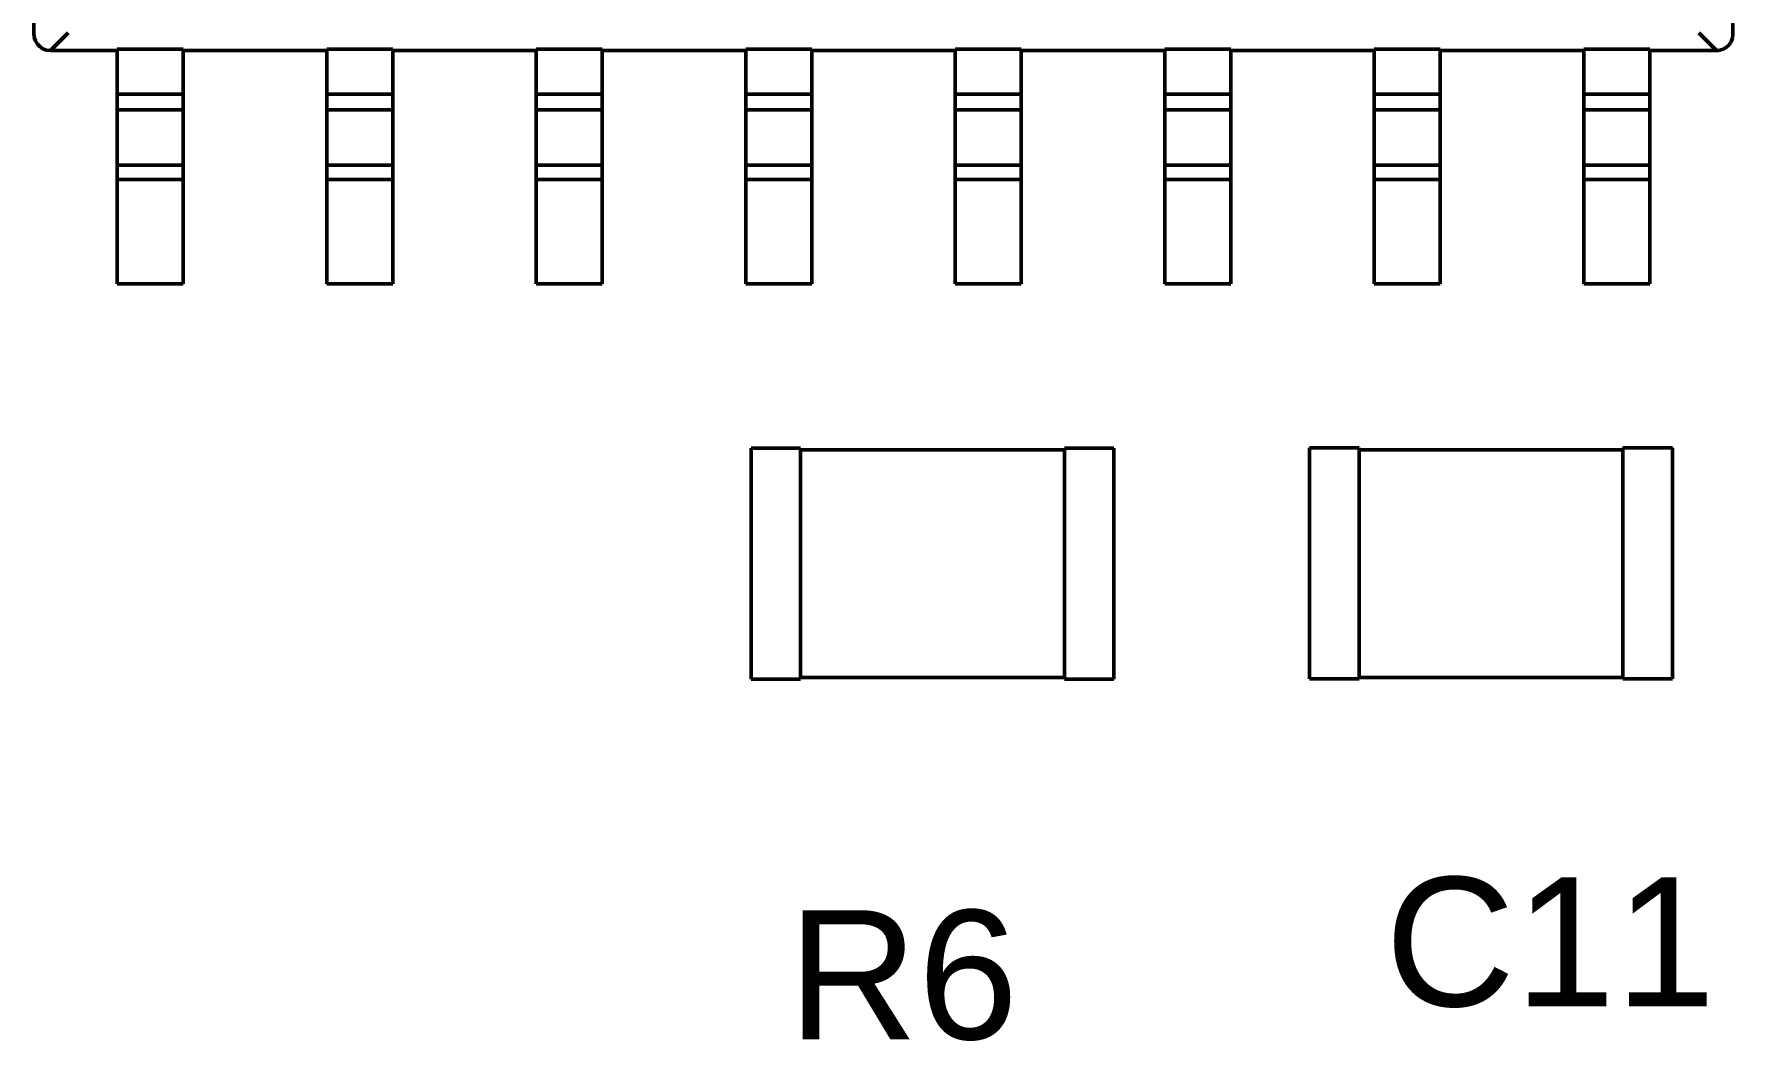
# Model space of a CAD drawing. Header units: millimetres. Extents: x 0 to 866, y 0 to 297.
# Drawn here: x 78.48 to 99.08, y 180.77 to 192.97 of the extents above; entities that cross this region are included whole.
import ezdxf

# ---------------------------------------------------------------- set-up
doc = ezdxf.new("R2010")
doc.units = ezdxf.units.MM
doc.layers.add('OSN50', color=3, linetype='Continuous', lineweight=50)
doc.layers.add('TEXT', color=1, linetype='Continuous', lineweight=30)
doc.styles.add('Arial0', font='arial.ttf', dxfattribs={"height": 1.2192})

msp = doc.modelspace()

# ---------------------------------------------------------------- linework, layer by layer
at = {"layer": 'OSN50', "color": 3}
for p, q in [((78.482, 207.572), (78.482, 192.972)), ((78.482, 207.572), (78.482, 192.972)), ((99.082, 192.972), (99.082, 207.594)), ((99.082, 192.972), (99.082, 207.594)), ((78.482, 192.972), (78.484, 192.95)), ((78.482, 192.972), (78.484, 192.95)), ((78.482, 192.972), (78.484, 192.95)), ((78.482, 192.972), (78.484, 192.95)), ((78.484, 192.95), (78.486, 192.93)), ((78.484, 192.95), (78.486, 192.93)), ((78.484, 192.95), (78.486, 192.93)), ((78.484, 192.95), (78.486, 192.93)), ((78.486, 192.93), (78.5, 192.89)), ((78.486, 192.93), (78.5, 192.89)), ((78.486, 192.93), (78.5, 192.89)), ((78.486, 192.93), (78.5, 192.89)), ((78.5, 192.89), (78.522, 192.852)), ((78.5, 192.89), (78.522, 192.852)), ((78.5, 192.89), (78.522, 192.852)), ((78.5, 192.89), (78.522, 192.852)), ((78.522, 192.852), (78.552, 192.82)), ((78.522, 192.852), (78.552, 192.82)), ((78.522, 192.852), (78.552, 192.82)), ((78.522, 192.852), (78.552, 192.82)), ((78.552, 192.82), (78.588, 192.794)), ((78.552, 192.82), (78.588, 192.794)), ((78.552, 192.82), (78.588, 192.794)), ((78.552, 192.82), (78.588, 192.794)), ((78.898, 192.988), (78.682, 192.772)), ((78.898, 192.988), (78.682, 192.772)), ((98.668, 192.988), (98.882, 192.772)), ((98.668, 192.988), (98.882, 192.772)), ((99.002, 192.812), (99.034, 192.842)), ((99.034, 192.842), (99.002, 192.812)), ((99.002, 192.812), (99.034, 192.842)), ((99.034, 192.842), (99.002, 192.812)), ((99.034, 192.842), (99.06, 192.878)), ((99.06, 192.878), (99.034, 192.842)), ((99.034, 192.842), (99.06, 192.878)), ((99.06, 192.878), (99.034, 192.842)), ((99.06, 192.878), (99.076, 192.922)), ((99.076, 192.922), (99.06, 192.878)), ((99.06, 192.878), (99.076, 192.922)), ((99.076, 192.922), (99.06, 192.878)), ((99.076, 192.922), (99.082, 192.972)), ((99.082, 192.972), (99.076, 192.922)), ((99.076, 192.922), (99.082, 192.972)), ((99.082, 192.972), (99.076, 192.922)), ((78.588, 192.794), (78.632, 192.778)), ((78.588, 192.794), (78.632, 192.778)), ((78.588, 192.794), (78.632, 192.778)), ((78.588, 192.794), (78.632, 192.778)), ((78.632, 192.778), (78.682, 192.772)), ((78.632, 192.778), (78.682, 192.772)), ((78.632, 192.778), (78.682, 192.772)), ((78.632, 192.778), (78.682, 192.772)), ((78.682, 192.772), (79.492, 192.772)), ((79.492, 192.772), (78.682, 192.772)), ((78.682, 192.772), (79.492, 192.772)), ((79.492, 192.772), (78.682, 192.772)), ((79.492, 192.79), (79.492, 192.244)), ((80.292, 192.79), (79.492, 192.79)), ((79.492, 192.79), (79.492, 192.244)), ((80.292, 192.79), (79.492, 192.79)), ((79.492, 192.772), (79.492, 189.944)), ((79.492, 192.772), (79.492, 189.944)), ((80.292, 192.79), (80.292, 192.244)), ((80.292, 192.79), (80.292, 192.244)), ((80.292, 189.944), (80.292, 192.772)), ((80.292, 192.772), (82.032, 192.772)), ((80.292, 192.772), (82.032, 192.772)), ((80.292, 189.944), (80.292, 192.772)), ((80.292, 192.772), (82.032, 192.772)), ((80.292, 192.772), (82.032, 192.772)), ((82.032, 192.79), (82.032, 192.244)), ((82.832, 192.79), (82.032, 192.79)), ((82.032, 192.79), (82.032, 192.244)), ((82.832, 192.79), (82.032, 192.79)), ((82.032, 192.772), (82.032, 189.944)), ((82.032, 192.772), (82.032, 189.944)), ((82.832, 192.79), (82.832, 192.244)), ((82.832, 192.79), (82.832, 192.244)), ((82.832, 189.944), (82.832, 192.772)), ((82.832, 192.772), (84.572, 192.772)), ((84.572, 192.772), (82.832, 192.772)), ((82.832, 189.944), (82.832, 192.772)), ((82.832, 192.772), (84.572, 192.772)), ((84.572, 192.772), (82.832, 192.772)), ((84.572, 192.79), (84.572, 192.244)), ((85.372, 192.79), (84.572, 192.79)), ((84.572, 192.79), (84.572, 192.244)), ((85.372, 192.79), (84.572, 192.79)), ((84.572, 192.772), (84.572, 189.944)), ((84.572, 192.772), (84.572, 189.944)), ((85.372, 192.79), (85.372, 192.244)), ((85.372, 192.79), (85.372, 192.244)), ((85.372, 189.944), (85.372, 192.772)), ((85.372, 192.772), (87.112, 192.772)), ((85.372, 192.772), (87.112, 192.772)), ((85.372, 189.944), (85.372, 192.772)), ((85.372, 192.772), (87.112, 192.772)), ((85.372, 192.772), (87.112, 192.772)), ((87.112, 192.79), (87.112, 192.244)), ((87.912, 192.79), (87.112, 192.79)), ((87.112, 192.79), (87.112, 192.244)), ((87.912, 192.79), (87.112, 192.79)), ((87.112, 192.772), (87.112, 189.944)), ((87.112, 192.772), (87.112, 189.944)), ((87.912, 192.79), (87.912, 192.244)), ((87.912, 192.79), (87.912, 192.244)), ((87.912, 189.944), (87.912, 192.772)), ((87.912, 192.772), (89.652, 192.772)), ((89.652, 192.772), (87.912, 192.772)), ((87.912, 189.944), (87.912, 192.772)), ((87.912, 192.772), (89.652, 192.772)), ((89.652, 192.772), (87.912, 192.772)), ((89.652, 192.79), (89.652, 192.244)), ((89.652, 192.79), (90.452, 192.79)), ((89.652, 192.79), (89.652, 192.244)), ((89.652, 192.79), (90.452, 192.79)), ((89.652, 192.772), (89.652, 189.944)), ((89.652, 192.772), (89.652, 189.944)), ((90.452, 192.79), (90.452, 192.244)), ((90.452, 192.79), (90.452, 192.244)), ((90.452, 189.944), (90.452, 192.772)), ((90.452, 192.772), (92.192, 192.772)), ((92.192, 192.772), (90.452, 192.772)), ((90.452, 189.944), (90.452, 192.772)), ((90.452, 192.772), (92.192, 192.772)), ((92.192, 192.772), (90.452, 192.772)), ((92.192, 192.79), (92.192, 192.244)), ((92.992, 192.79), (92.192, 192.79)), ((92.192, 192.79), (92.192, 192.244)), ((92.992, 192.79), (92.192, 192.79)), ((92.192, 192.772), (92.192, 189.944)), ((92.192, 192.772), (92.192, 189.944)), ((92.992, 192.79), (92.992, 192.244)), ((92.992, 192.79), (92.992, 192.244)), ((92.992, 189.944), (92.992, 192.772)), ((92.992, 192.772), (94.732, 192.772)), ((94.732, 192.772), (92.992, 192.772)), ((92.992, 189.944), (92.992, 192.772)), ((92.992, 192.772), (94.732, 192.772)), ((94.732, 192.772), (92.992, 192.772)), ((94.732, 192.79), (94.732, 192.244)), ((94.732, 192.79), (95.532, 192.79)), ((94.732, 192.79), (94.732, 192.244)), ((94.732, 192.79), (95.532, 192.79)), ((94.732, 192.772), (94.732, 189.944)), ((94.732, 192.772), (94.732, 189.944)), ((95.532, 192.79), (95.532, 192.244)), ((95.532, 192.79), (95.532, 192.244)), ((95.532, 189.944), (95.532, 192.772)), ((95.532, 192.772), (97.272, 192.772)), ((97.272, 192.772), (95.532, 192.772)), ((95.532, 189.944), (95.532, 192.772)), ((95.532, 192.772), (97.272, 192.772)), ((97.272, 192.772), (95.532, 192.772)), ((97.272, 192.79), (97.272, 192.244)), ((98.072, 192.79), (97.272, 192.79)), ((97.272, 192.79), (97.272, 192.244)), ((98.072, 192.79), (97.272, 192.79)), ((97.272, 192.772), (97.272, 189.944)), ((97.272, 192.772), (97.272, 189.944)), ((98.072, 192.79), (98.072, 192.244)), ((98.072, 192.79), (98.072, 192.244)), ((98.072, 189.944), (98.072, 192.772)), ((98.072, 192.772), (98.904, 192.772)), ((98.882, 192.772), (98.072, 192.772)), ((98.072, 189.944), (98.072, 192.772)), ((98.072, 192.772), (98.904, 192.772)), ((98.882, 192.772), (98.072, 192.772)), ((98.904, 192.772), (98.882, 192.772)), ((98.904, 192.772), (98.882, 192.772)), ((98.904, 192.772), (98.924, 192.776)), ((98.924, 192.776), (98.904, 192.772)), ((98.904, 192.772), (98.924, 192.776)), ((98.924, 192.776), (98.904, 192.772)), ((98.924, 192.776), (98.964, 192.79)), ((98.964, 192.79), (98.924, 192.776)), ((98.924, 192.776), (98.964, 192.79)), ((98.964, 192.79), (98.924, 192.776)), ((98.964, 192.79), (99.002, 192.812)), ((99.002, 192.812), (98.964, 192.79)), ((98.964, 192.79), (99.002, 192.812)), ((99.002, 192.812), (98.964, 192.79)), ((79.492, 192.244), (79.492, 192.202)), ((80.292, 192.244), (79.492, 192.244)), ((79.492, 192.244), (79.492, 192.202)), ((80.292, 192.244), (79.492, 192.244)), ((79.492, 192.202), (79.492, 192.162)), ((79.492, 192.202), (79.492, 192.162)), ((80.292, 192.244), (80.292, 192.202)), ((80.292, 192.244), (80.292, 192.202)), ((80.292, 192.202), (80.292, 192.162)), ((80.292, 192.202), (80.292, 192.162)), ((82.032, 192.244), (82.032, 192.202)), ((82.832, 192.244), (82.032, 192.244)), ((82.032, 192.244), (82.032, 192.202)), ((82.832, 192.244), (82.032, 192.244)), ((82.032, 192.202), (82.032, 192.162)), ((82.032, 192.202), (82.032, 192.162)), ((82.832, 192.244), (82.832, 192.202)), ((82.832, 192.244), (82.832, 192.202)), ((82.832, 192.202), (82.832, 192.162)), ((82.832, 192.202), (82.832, 192.162)), ((84.572, 192.244), (84.572, 192.202)), ((85.372, 192.244), (84.572, 192.244)), ((84.572, 192.244), (84.572, 192.202)), ((85.372, 192.244), (84.572, 192.244)), ((84.572, 192.202), (84.572, 192.162)), ((84.572, 192.202), (84.572, 192.162)), ((85.372, 192.244), (85.372, 192.202)), ((85.372, 192.244), (85.372, 192.202)), ((85.372, 192.202), (85.372, 192.162)), ((85.372, 192.202), (85.372, 192.162)), ((87.112, 192.244), (87.112, 192.202)), ((87.912, 192.244), (87.112, 192.244)), ((87.112, 192.244), (87.112, 192.202)), ((87.912, 192.244), (87.112, 192.244)), ((87.112, 192.202), (87.112, 192.162)), ((87.112, 192.202), (87.112, 192.162)), ((87.912, 192.244), (87.912, 192.202)), ((87.912, 192.244), (87.912, 192.202)), ((87.912, 192.202), (87.912, 192.162)), ((87.912, 192.202), (87.912, 192.162)), ((89.652, 192.244), (89.652, 192.202)), ((90.452, 192.244), (89.652, 192.244)), ((89.652, 192.244), (89.652, 192.202)), ((90.452, 192.244), (89.652, 192.244)), ((89.652, 192.202), (89.652, 192.162)), ((89.652, 192.202), (89.652, 192.162)), ((90.452, 192.244), (90.452, 192.202)), ((90.452, 192.244), (90.452, 192.202)), ((90.452, 192.202), (90.452, 192.162)), ((90.452, 192.202), (90.452, 192.162)), ((92.192, 192.244), (92.192, 192.202)), ((92.192, 192.244), (92.992, 192.244)), ((92.192, 192.244), (92.192, 192.202)), ((92.192, 192.244), (92.992, 192.244)), ((92.192, 192.202), (92.192, 192.162)), ((92.192, 192.202), (92.192, 192.162)), ((92.992, 192.244), (92.992, 192.202)), ((92.992, 192.244), (92.992, 192.202)), ((92.992, 192.202), (92.992, 192.162)), ((92.992, 192.202), (92.992, 192.162)), ((94.732, 192.244), (94.732, 192.202)), ((95.532, 192.244), (94.732, 192.244)), ((94.732, 192.244), (94.732, 192.202)), ((95.532, 192.244), (94.732, 192.244)), ((94.732, 192.202), (94.732, 192.162)), ((94.732, 192.202), (94.732, 192.162)), ((95.532, 192.244), (95.532, 192.202)), ((95.532, 192.244), (95.532, 192.202)), ((95.532, 192.202), (95.532, 192.162)), ((95.532, 192.202), (95.532, 192.162)), ((97.272, 192.244), (97.272, 192.202)), ((98.072, 192.244), (97.272, 192.244)), ((97.272, 192.244), (97.272, 192.202)), ((98.072, 192.244), (97.272, 192.244)), ((97.272, 192.202), (97.272, 192.162)), ((97.272, 192.202), (97.272, 192.162)), ((98.072, 192.244), (98.072, 192.202)), ((98.072, 192.244), (98.072, 192.202)), ((98.072, 192.202), (98.072, 192.162)), ((98.072, 192.202), (98.072, 192.162)), ((79.492, 192.162), (79.492, 192.126)), ((79.492, 192.162), (79.492, 192.126)), ((79.492, 192.126), (79.492, 192.094)), ((79.492, 192.126), (79.492, 192.094)), ((79.492, 192.094), (79.492, 192.07)), ((79.492, 192.094), (79.492, 192.07)), ((79.492, 192.07), (79.492, 192.052)), ((79.492, 192.07), (79.492, 192.052)), ((79.492, 192.052), (79.492, 191.384)), ((80.292, 192.052), (79.492, 192.052)), ((79.492, 192.052), (79.492, 191.384)), ((80.292, 192.052), (79.492, 192.052)), ((80.292, 192.162), (80.292, 192.126)), ((80.292, 192.162), (80.292, 192.126)), ((80.292, 192.126), (80.292, 192.094)), ((80.292, 192.126), (80.292, 192.094)), ((80.292, 192.094), (80.292, 192.07)), ((80.292, 192.094), (80.292, 192.07)), ((80.292, 192.07), (80.292, 192.052)), ((80.292, 192.07), (80.292, 192.052)), ((80.292, 192.052), (80.292, 191.384)), ((80.292, 192.052), (80.292, 191.384)), ((82.032, 192.162), (82.032, 192.126)), ((82.032, 192.162), (82.032, 192.126)), ((82.032, 192.126), (82.032, 192.094)), ((82.032, 192.126), (82.032, 192.094)), ((82.032, 192.094), (82.032, 192.07)), ((82.032, 192.094), (82.032, 192.07)), ((82.032, 192.07), (82.032, 192.052)), ((82.032, 192.07), (82.032, 192.052)), ((82.032, 192.052), (82.032, 191.384)), ((82.832, 192.052), (82.032, 192.052)), ((82.032, 192.052), (82.032, 191.384)), ((82.832, 192.052), (82.032, 192.052)), ((82.832, 192.162), (82.832, 192.126)), ((82.832, 192.162), (82.832, 192.126)), ((82.832, 192.126), (82.832, 192.094)), ((82.832, 192.126), (82.832, 192.094)), ((82.832, 192.094), (82.832, 192.07)), ((82.832, 192.094), (82.832, 192.07)), ((82.832, 192.07), (82.832, 192.052)), ((82.832, 192.07), (82.832, 192.052)), ((82.832, 192.052), (82.832, 191.384)), ((82.832, 192.052), (82.832, 191.384)), ((84.572, 192.162), (84.572, 192.126)), ((84.572, 192.162), (84.572, 192.126)), ((84.572, 192.126), (84.572, 192.094)), ((84.572, 192.126), (84.572, 192.094)), ((84.572, 192.094), (84.572, 192.07)), ((84.572, 192.094), (84.572, 192.07)), ((84.572, 192.07), (84.572, 192.052)), ((84.572, 192.07), (84.572, 192.052)), ((84.572, 192.052), (84.572, 191.384)), ((85.372, 192.052), (84.572, 192.052)), ((84.572, 192.052), (84.572, 191.384)), ((85.372, 192.052), (84.572, 192.052)), ((85.372, 192.162), (85.372, 192.126)), ((85.372, 192.162), (85.372, 192.126)), ((85.372, 192.126), (85.372, 192.094)), ((85.372, 192.126), (85.372, 192.094)), ((85.372, 192.094), (85.372, 192.07)), ((85.372, 192.094), (85.372, 192.07)), ((85.372, 192.07), (85.372, 192.052)), ((85.372, 192.07), (85.372, 192.052)), ((85.372, 192.052), (85.372, 191.384)), ((85.372, 192.052), (85.372, 191.384)), ((87.112, 192.162), (87.112, 192.126)), ((87.112, 192.162), (87.112, 192.126)), ((87.112, 192.126), (87.112, 192.094)), ((87.112, 192.126), (87.112, 192.094)), ((87.112, 192.094), (87.112, 192.07)), ((87.112, 192.094), (87.112, 192.07)), ((87.112, 192.07), (87.112, 192.052)), ((87.112, 192.07), (87.112, 192.052)), ((87.112, 192.052), (87.112, 191.384)), ((87.912, 192.052), (87.112, 192.052)), ((87.112, 192.052), (87.112, 191.384)), ((87.912, 192.052), (87.112, 192.052)), ((87.912, 192.162), (87.912, 192.126)), ((87.912, 192.162), (87.912, 192.126)), ((87.912, 192.126), (87.912, 192.094)), ((87.912, 192.126), (87.912, 192.094)), ((87.912, 192.094), (87.912, 192.07)), ((87.912, 192.094), (87.912, 192.07)), ((87.912, 192.07), (87.912, 192.052)), ((87.912, 192.07), (87.912, 192.052)), ((87.912, 192.052), (87.912, 191.384)), ((87.912, 192.052), (87.912, 191.384)), ((89.652, 192.162), (89.652, 192.126)), ((89.652, 192.162), (89.652, 192.126)), ((89.652, 192.126), (89.652, 192.094)), ((89.652, 192.126), (89.652, 192.094)), ((89.652, 192.094), (89.652, 192.07)), ((89.652, 192.094), (89.652, 192.07)), ((89.652, 192.07), (89.652, 192.052)), ((89.652, 192.07), (89.652, 192.052)), ((89.652, 192.052), (89.652, 191.384)), ((90.452, 192.052), (89.652, 192.052)), ((89.652, 192.052), (89.652, 191.384)), ((90.452, 192.052), (89.652, 192.052)), ((90.452, 192.162), (90.452, 192.126)), ((90.452, 192.162), (90.452, 192.126)), ((90.452, 192.126), (90.452, 192.094)), ((90.452, 192.126), (90.452, 192.094)), ((90.452, 192.094), (90.452, 192.07)), ((90.452, 192.094), (90.452, 192.07)), ((90.452, 192.07), (90.452, 192.052)), ((90.452, 192.07), (90.452, 192.052)), ((90.452, 192.052), (90.452, 191.384)), ((90.452, 192.052), (90.452, 191.384)), ((92.192, 192.162), (92.192, 192.126)), ((92.192, 192.162), (92.192, 192.126)), ((92.192, 192.126), (92.192, 192.094)), ((92.192, 192.126), (92.192, 192.094)), ((92.192, 192.094), (92.192, 192.07)), ((92.192, 192.094), (92.192, 192.07)), ((92.192, 192.07), (92.192, 192.052)), ((92.192, 192.07), (92.192, 192.052)), ((92.192, 192.052), (92.192, 191.384)), ((92.192, 192.052), (92.992, 192.052)), ((92.192, 192.052), (92.192, 191.384)), ((92.192, 192.052), (92.992, 192.052)), ((92.992, 192.162), (92.992, 192.126)), ((92.992, 192.162), (92.992, 192.126)), ((92.992, 192.126), (92.992, 192.094)), ((92.992, 192.126), (92.992, 192.094)), ((92.992, 192.094), (92.992, 192.07)), ((92.992, 192.094), (92.992, 192.07)), ((92.992, 192.07), (92.992, 192.052)), ((92.992, 192.07), (92.992, 192.052)), ((92.992, 192.052), (92.992, 191.384)), ((92.992, 192.052), (92.992, 191.384)), ((94.732, 192.162), (94.732, 192.126)), ((94.732, 192.162), (94.732, 192.126)), ((94.732, 192.126), (94.732, 192.094)), ((94.732, 192.126), (94.732, 192.094)), ((94.732, 192.094), (94.732, 192.07)), ((94.732, 192.094), (94.732, 192.07)), ((94.732, 192.07), (94.732, 192.052)), ((94.732, 192.07), (94.732, 192.052)), ((94.732, 192.052), (94.732, 191.384)), ((95.532, 192.052), (94.732, 192.052)), ((94.732, 192.052), (94.732, 191.384)), ((95.532, 192.052), (94.732, 192.052)), ((95.532, 192.162), (95.532, 192.126)), ((95.532, 192.162), (95.532, 192.126)), ((95.532, 192.126), (95.532, 192.094)), ((95.532, 192.126), (95.532, 192.094)), ((95.532, 192.094), (95.532, 192.07)), ((95.532, 192.094), (95.532, 192.07)), ((95.532, 192.07), (95.532, 192.052)), ((95.532, 192.07), (95.532, 192.052)), ((95.532, 192.052), (95.532, 191.384)), ((95.532, 192.052), (95.532, 191.384)), ((97.272, 192.162), (97.272, 192.126)), ((97.272, 192.162), (97.272, 192.126)), ((97.272, 192.126), (97.272, 192.094)), ((97.272, 192.126), (97.272, 192.094)), ((97.272, 192.094), (97.272, 192.07)), ((97.272, 192.094), (97.272, 192.07)), ((97.272, 192.07), (97.272, 192.052)), ((97.272, 192.07), (97.272, 192.052)), ((97.272, 192.052), (97.272, 191.384)), ((98.072, 192.052), (97.272, 192.052)), ((97.272, 192.052), (97.272, 191.384)), ((98.072, 192.052), (97.272, 192.052)), ((98.072, 192.162), (98.072, 192.126)), ((98.072, 192.162), (98.072, 192.126)), ((98.072, 192.126), (98.072, 192.094)), ((98.072, 192.126), (98.072, 192.094)), ((98.072, 192.094), (98.072, 192.07)), ((98.072, 192.094), (98.072, 192.07)), ((98.072, 192.07), (98.072, 192.052)), ((98.072, 192.07), (98.072, 192.052)), ((98.072, 192.052), (98.072, 191.384)), ((98.072, 192.052), (98.072, 191.384)), ((79.492, 191.384), (79.492, 191.366)), ((80.292, 191.384), (79.492, 191.384)), ((79.492, 191.384), (79.492, 191.366)), ((80.292, 191.384), (79.492, 191.384)), ((80.292, 191.384), (80.292, 191.366)), ((80.292, 191.384), (80.292, 191.366)), ((82.032, 191.384), (82.032, 191.366)), ((82.832, 191.384), (82.032, 191.384)), ((82.032, 191.384), (82.032, 191.366)), ((82.832, 191.384), (82.032, 191.384)), ((82.832, 191.384), (82.832, 191.366)), ((82.832, 191.384), (82.832, 191.366)), ((84.572, 191.384), (84.572, 191.366)), ((85.372, 191.384), (84.572, 191.384)), ((84.572, 191.384), (84.572, 191.366)), ((85.372, 191.384), (84.572, 191.384)), ((85.372, 191.384), (85.372, 191.366)), ((85.372, 191.384), (85.372, 191.366)), ((87.112, 191.384), (87.112, 191.366)), ((87.912, 191.384), (87.112, 191.384)), ((87.112, 191.384), (87.112, 191.366)), ((87.912, 191.384), (87.112, 191.384)), ((87.912, 191.384), (87.912, 191.366)), ((87.912, 191.384), (87.912, 191.366)), ((89.652, 191.384), (89.652, 191.366)), ((90.452, 191.384), (89.652, 191.384)), ((89.652, 191.384), (89.652, 191.366)), ((90.452, 191.384), (89.652, 191.384)), ((90.452, 191.384), (90.452, 191.366)), ((90.452, 191.384), (90.452, 191.366)), ((92.192, 191.384), (92.192, 191.366)), ((92.992, 191.384), (92.192, 191.384)), ((92.192, 191.384), (92.192, 191.366)), ((92.992, 191.384), (92.192, 191.384)), ((92.992, 191.384), (92.992, 191.366)), ((92.992, 191.384), (92.992, 191.366)), ((94.732, 191.384), (94.732, 191.366)), ((95.532, 191.384), (94.732, 191.384)), ((94.732, 191.384), (94.732, 191.366)), ((95.532, 191.384), (94.732, 191.384)), ((95.532, 191.384), (95.532, 191.366)), ((95.532, 191.384), (95.532, 191.366)), ((97.272, 191.384), (97.272, 191.366)), ((98.072, 191.384), (97.272, 191.384)), ((97.272, 191.384), (97.272, 191.366)), ((98.072, 191.384), (97.272, 191.384)), ((98.072, 191.384), (98.072, 191.366)), ((98.072, 191.384), (98.072, 191.366)), ((79.492, 191.366), (79.492, 191.336)), ((79.492, 191.366), (79.492, 191.336)), ((79.492, 191.336), (79.492, 191.298)), ((79.492, 191.336), (79.492, 191.298)), ((79.492, 191.298), (79.492, 191.256)), ((79.492, 191.298), (79.492, 191.256)), ((79.492, 191.256), (79.492, 191.208)), ((79.492, 191.256), (79.492, 191.208)), ((79.492, 191.208), (79.492, 189.944)), ((80.292, 191.208), (79.492, 191.208)), ((79.492, 191.208), (79.492, 189.944)), ((80.292, 191.208), (79.492, 191.208)), ((80.292, 191.366), (80.292, 191.336)), ((80.292, 191.366), (80.292, 191.336)), ((80.292, 191.336), (80.292, 191.298)), ((80.292, 191.336), (80.292, 191.298)), ((80.292, 191.298), (80.292, 191.256)), ((80.292, 191.298), (80.292, 191.256)), ((80.292, 191.256), (80.292, 191.208)), ((80.292, 191.256), (80.292, 191.208)), ((80.292, 191.208), (80.292, 189.944)), ((80.292, 191.208), (80.292, 189.944)), ((82.032, 191.366), (82.032, 191.336)), ((82.032, 191.366), (82.032, 191.336)), ((82.032, 191.336), (82.032, 191.298)), ((82.032, 191.336), (82.032, 191.298)), ((82.032, 191.298), (82.032, 191.256)), ((82.032, 191.298), (82.032, 191.256)), ((82.032, 191.256), (82.032, 191.208)), ((82.032, 191.256), (82.032, 191.208)), ((82.032, 191.208), (82.032, 189.944)), ((82.832, 191.208), (82.032, 191.208)), ((82.032, 191.208), (82.032, 189.944)), ((82.832, 191.208), (82.032, 191.208)), ((82.832, 191.366), (82.832, 191.336)), ((82.832, 191.366), (82.832, 191.336)), ((82.832, 191.336), (82.832, 191.298)), ((82.832, 191.336), (82.832, 191.298)), ((82.832, 191.298), (82.832, 191.256)), ((82.832, 191.298), (82.832, 191.256)), ((82.832, 191.256), (82.832, 191.208)), ((82.832, 191.256), (82.832, 191.208)), ((82.832, 191.208), (82.832, 189.944)), ((82.832, 191.208), (82.832, 189.944)), ((84.572, 191.366), (84.572, 191.336)), ((84.572, 191.366), (84.572, 191.336)), ((84.572, 191.336), (84.572, 191.298)), ((84.572, 191.336), (84.572, 191.298)), ((84.572, 191.298), (84.572, 191.256)), ((84.572, 191.298), (84.572, 191.256)), ((84.572, 191.256), (84.572, 191.208)), ((84.572, 191.256), (84.572, 191.208)), ((84.572, 191.208), (84.572, 189.944)), ((85.372, 191.208), (84.572, 191.208)), ((84.572, 191.208), (84.572, 189.944)), ((85.372, 191.208), (84.572, 191.208)), ((85.372, 191.366), (85.372, 191.336)), ((85.372, 191.366), (85.372, 191.336)), ((85.372, 191.336), (85.372, 191.298)), ((85.372, 191.336), (85.372, 191.298)), ((85.372, 191.298), (85.372, 191.256)), ((85.372, 191.298), (85.372, 191.256)), ((85.372, 191.256), (85.372, 191.208)), ((85.372, 191.256), (85.372, 191.208)), ((85.372, 191.208), (85.372, 189.944)), ((85.372, 191.208), (85.372, 189.944)), ((87.112, 191.366), (87.112, 191.336)), ((87.112, 191.366), (87.112, 191.336)), ((87.112, 191.336), (87.112, 191.298)), ((87.112, 191.336), (87.112, 191.298)), ((87.112, 191.298), (87.112, 191.256)), ((87.112, 191.298), (87.112, 191.256)), ((87.112, 191.256), (87.112, 191.208)), ((87.112, 191.256), (87.112, 191.208)), ((87.112, 191.208), (87.112, 189.944)), ((87.912, 191.208), (87.112, 191.208)), ((87.112, 191.208), (87.112, 189.944)), ((87.912, 191.208), (87.112, 191.208)), ((87.912, 191.366), (87.912, 191.336)), ((87.912, 191.366), (87.912, 191.336)), ((87.912, 191.336), (87.912, 191.298)), ((87.912, 191.336), (87.912, 191.298)), ((87.912, 191.298), (87.912, 191.256)), ((87.912, 191.298), (87.912, 191.256)), ((87.912, 191.256), (87.912, 191.208)), ((87.912, 191.256), (87.912, 191.208)), ((87.912, 191.208), (87.912, 189.944)), ((87.912, 191.208), (87.912, 189.944)), ((89.652, 191.366), (89.652, 191.336)), ((89.652, 191.366), (89.652, 191.336)), ((89.652, 191.336), (89.652, 191.298)), ((89.652, 191.336), (89.652, 191.298)), ((89.652, 191.298), (89.652, 191.256)), ((89.652, 191.298), (89.652, 191.256)), ((89.652, 191.256), (89.652, 191.208)), ((89.652, 191.256), (89.652, 191.208)), ((89.652, 191.208), (89.652, 189.944)), ((90.452, 191.208), (89.652, 191.208)), ((89.652, 191.208), (89.652, 189.944)), ((90.452, 191.208), (89.652, 191.208)), ((90.452, 191.366), (90.452, 191.336)), ((90.452, 191.366), (90.452, 191.336)), ((90.452, 191.336), (90.452, 191.298)), ((90.452, 191.336), (90.452, 191.298)), ((90.452, 191.298), (90.452, 191.256)), ((90.452, 191.298), (90.452, 191.256)), ((90.452, 191.256), (90.452, 191.208)), ((90.452, 191.256), (90.452, 191.208)), ((90.452, 191.208), (90.452, 189.944)), ((90.452, 191.208), (90.452, 189.944)), ((92.192, 191.366), (92.192, 191.336)), ((92.192, 191.366), (92.192, 191.336)), ((92.192, 191.336), (92.192, 191.298)), ((92.192, 191.336), (92.192, 191.298)), ((92.192, 191.298), (92.192, 191.256)), ((92.192, 191.298), (92.192, 191.256)), ((92.192, 191.256), (92.192, 191.208)), ((92.192, 191.256), (92.192, 191.208)), ((92.192, 191.208), (92.192, 189.944)), ((92.992, 191.208), (92.192, 191.208)), ((92.192, 191.208), (92.192, 189.944)), ((92.992, 191.208), (92.192, 191.208)), ((92.992, 191.366), (92.992, 191.336)), ((92.992, 191.366), (92.992, 191.336)), ((92.992, 191.336), (92.992, 191.298)), ((92.992, 191.336), (92.992, 191.298)), ((92.992, 191.298), (92.992, 191.256)), ((92.992, 191.298), (92.992, 191.256)), ((92.992, 191.256), (92.992, 191.208)), ((92.992, 191.256), (92.992, 191.208)), ((92.992, 191.208), (92.992, 189.944)), ((92.992, 191.208), (92.992, 189.944)), ((94.732, 191.366), (94.732, 191.336)), ((94.732, 191.366), (94.732, 191.336)), ((94.732, 191.336), (94.732, 191.298)), ((94.732, 191.336), (94.732, 191.298)), ((94.732, 191.298), (94.732, 191.256)), ((94.732, 191.298), (94.732, 191.256)), ((94.732, 191.256), (94.732, 191.208)), ((94.732, 191.256), (94.732, 191.208)), ((94.732, 191.208), (94.732, 189.944)), ((95.532, 191.208), (94.732, 191.208)), ((94.732, 191.208), (94.732, 189.944)), ((95.532, 191.208), (94.732, 191.208)), ((95.532, 191.366), (95.532, 191.336)), ((95.532, 191.366), (95.532, 191.336)), ((95.532, 191.336), (95.532, 191.298)), ((95.532, 191.336), (95.532, 191.298)), ((95.532, 191.298), (95.532, 191.256)), ((95.532, 191.298), (95.532, 191.256)), ((95.532, 191.256), (95.532, 191.208)), ((95.532, 191.256), (95.532, 191.208)), ((95.532, 191.208), (95.532, 189.944)), ((95.532, 191.208), (95.532, 189.944)), ((97.272, 191.366), (97.272, 191.336)), ((97.272, 191.366), (97.272, 191.336)), ((97.272, 191.336), (97.272, 191.298)), ((97.272, 191.336), (97.272, 191.298)), ((97.272, 191.298), (97.272, 191.256)), ((97.272, 191.298), (97.272, 191.256)), ((97.272, 191.256), (97.272, 191.208)), ((97.272, 191.256), (97.272, 191.208)), ((97.272, 191.208), (97.272, 189.944)), ((98.072, 191.208), (97.272, 191.208)), ((97.272, 191.208), (97.272, 189.944)), ((98.072, 191.208), (97.272, 191.208)), ((98.072, 191.366), (98.072, 191.336)), ((98.072, 191.366), (98.072, 191.336)), ((98.072, 191.336), (98.072, 191.298)), ((98.072, 191.336), (98.072, 191.298)), ((98.072, 191.298), (98.072, 191.256)), ((98.072, 191.298), (98.072, 191.256)), ((98.072, 191.256), (98.072, 191.208)), ((98.072, 191.256), (98.072, 191.208)), ((98.072, 191.208), (98.072, 189.944)), ((98.072, 191.208), (98.072, 189.944)), ((79.492, 189.944), (80.292, 189.944)), ((80.292, 189.944), (79.492, 189.944)), ((79.492, 189.944), (80.292, 189.944)), ((80.292, 189.944), (79.492, 189.944)), ((82.032, 189.944), (82.832, 189.944)), ((82.832, 189.944), (82.032, 189.944)), ((82.032, 189.944), (82.832, 189.944)), ((82.832, 189.944), (82.032, 189.944)), ((84.572, 189.944), (85.372, 189.944)), ((85.372, 189.944), (84.572, 189.944)), ((84.572, 189.944), (85.372, 189.944)), ((85.372, 189.944), (84.572, 189.944)), ((87.112, 189.944), (87.912, 189.944)), ((87.912, 189.944), (87.112, 189.944)), ((87.112, 189.944), (87.912, 189.944)), ((87.912, 189.944), (87.112, 189.944)), ((89.652, 189.944), (90.452, 189.944)), ((90.452, 189.944), (89.652, 189.944)), ((89.652, 189.944), (90.452, 189.944)), ((90.452, 189.944), (89.652, 189.944)), ((92.192, 189.944), (92.992, 189.944)), ((92.992, 189.944), (92.192, 189.944)), ((92.192, 189.944), (92.992, 189.944)), ((92.992, 189.944), (92.192, 189.944)), ((94.732, 189.944), (95.532, 189.944)), ((95.532, 189.944), (94.732, 189.944)), ((94.732, 189.944), (95.532, 189.944)), ((95.532, 189.944), (94.732, 189.944)), ((97.272, 189.944), (98.072, 189.944)), ((98.072, 189.944), (97.272, 189.944)), ((97.272, 189.944), (98.072, 189.944)), ((98.072, 189.944), (97.272, 189.944)), ((87.176, 187.955), (87.176, 185.155)), ((87.776, 187.955), (87.176, 187.955)), ((87.176, 187.955), (87.776, 187.955)), ((87.176, 187.955), (87.176, 185.155)), ((87.176, 187.955), (87.176, 185.155)), ((87.776, 187.955), (87.176, 187.955)), ((87.176, 187.955), (87.776, 187.955)), ((87.176, 187.955), (87.176, 185.155)), ((87.776, 187.933), (87.776, 187.955)), ((87.776, 187.955), (87.776, 185.155)), ((87.776, 187.933), (87.776, 187.955)), ((87.776, 187.955), (87.776, 185.155)), ((90.976, 187.933), (87.776, 187.933)), ((87.776, 187.933), (90.976, 187.933)), ((90.976, 187.933), (87.776, 187.933)), ((87.776, 187.933), (90.976, 187.933)), ((91.576, 187.955), (90.976, 187.955)), ((90.976, 187.955), (90.976, 187.933)), ((90.976, 187.955), (91.576, 187.955)), ((90.976, 185.155), (90.976, 187.955)), ((91.576, 187.955), (90.976, 187.955)), ((90.976, 187.955), (90.976, 187.933)), ((90.976, 187.955), (91.576, 187.955)), ((90.976, 185.155), (90.976, 187.955)), ((91.576, 185.155), (91.576, 187.955)), ((91.576, 187.955), (91.576, 185.155)), ((91.576, 185.155), (91.576, 187.955)), ((91.576, 187.955), (91.576, 185.155)), ((93.948, 187.956), (93.948, 185.156)), ((94.548, 187.956), (93.948, 187.956)), ((93.948, 187.956), (94.548, 187.956)), ((93.948, 187.956), (93.948, 185.156)), ((93.948, 187.956), (93.948, 185.156)), ((94.548, 187.956), (93.948, 187.956)), ((93.948, 187.956), (94.548, 187.956)), ((93.948, 187.956), (93.948, 185.156)), ((94.548, 187.934), (94.548, 187.956)), ((94.548, 187.956), (94.548, 185.156)), ((94.548, 187.934), (94.548, 187.956)), ((94.548, 187.956), (94.548, 185.156)), ((97.748, 187.934), (94.548, 187.934)), ((94.548, 187.934), (97.748, 187.934)), ((97.748, 187.934), (94.548, 187.934)), ((94.548, 187.934), (97.748, 187.934)), ((98.348, 187.956), (97.748, 187.956)), ((97.748, 187.956), (97.748, 187.934)), ((97.748, 187.956), (98.348, 187.956)), ((97.748, 185.156), (97.748, 187.956)), ((98.348, 187.956), (97.748, 187.956)), ((97.748, 187.956), (97.748, 187.934)), ((97.748, 187.956), (98.348, 187.956)), ((97.748, 185.156), (97.748, 187.956)), ((98.348, 185.156), (98.348, 187.956)), ((98.348, 187.956), (98.348, 185.156)), ((98.348, 185.156), (98.348, 187.956)), ((98.348, 187.956), (98.348, 185.156)), ((87.176, 185.155), (87.776, 185.155)), ((87.176, 185.155), (87.776, 185.155)), ((87.176, 185.155), (87.776, 185.155)), ((87.176, 185.155), (87.776, 185.155)), ((87.776, 185.155), (87.776, 185.175)), ((87.776, 185.175), (90.976, 185.175)), ((87.776, 185.175), (90.976, 185.175)), ((87.776, 185.155), (87.776, 185.175)), ((87.776, 185.175), (90.976, 185.175)), ((87.776, 185.175), (90.976, 185.175)), ((90.976, 185.175), (90.976, 185.155)), ((90.976, 185.175), (90.976, 185.155)), ((90.976, 185.155), (91.576, 185.155)), ((90.976, 185.155), (91.576, 185.155)), ((90.976, 185.155), (91.576, 185.155)), ((90.976, 185.155), (91.576, 185.155)), ((93.948, 185.156), (94.548, 185.156)), ((93.948, 185.156), (94.548, 185.156)), ((93.948, 185.156), (94.548, 185.156)), ((93.948, 185.156), (94.548, 185.156)), ((94.548, 185.156), (94.548, 185.176)), ((94.548, 185.176), (97.748, 185.176)), ((94.548, 185.176), (97.748, 185.176)), ((94.548, 185.156), (94.548, 185.176)), ((94.548, 185.176), (97.748, 185.176)), ((94.548, 185.176), (97.748, 185.176)), ((97.748, 185.176), (97.748, 185.156)), ((97.748, 185.176), (97.748, 185.156)), ((97.748, 185.156), (98.348, 185.156)), ((97.748, 185.156), (98.348, 185.156)), ((97.748, 185.156), (98.348, 185.156)), ((97.748, 185.156), (98.348, 185.156))]:
    msp.add_line(p, q, dxfattribs=at)

# ---------------------------------------------------------------- texts
at = {"layer": 'TEXT', "color": 1, "style": 'Arial0'}
for s, p in [('C11', (94.863, 181.191)), ('R6', (87.623, 180.791))]:
    msp.add_text(s, height=1.5634, dxfattribs=at).set_placement(p)

doc.saveas('drawing.dxf')
